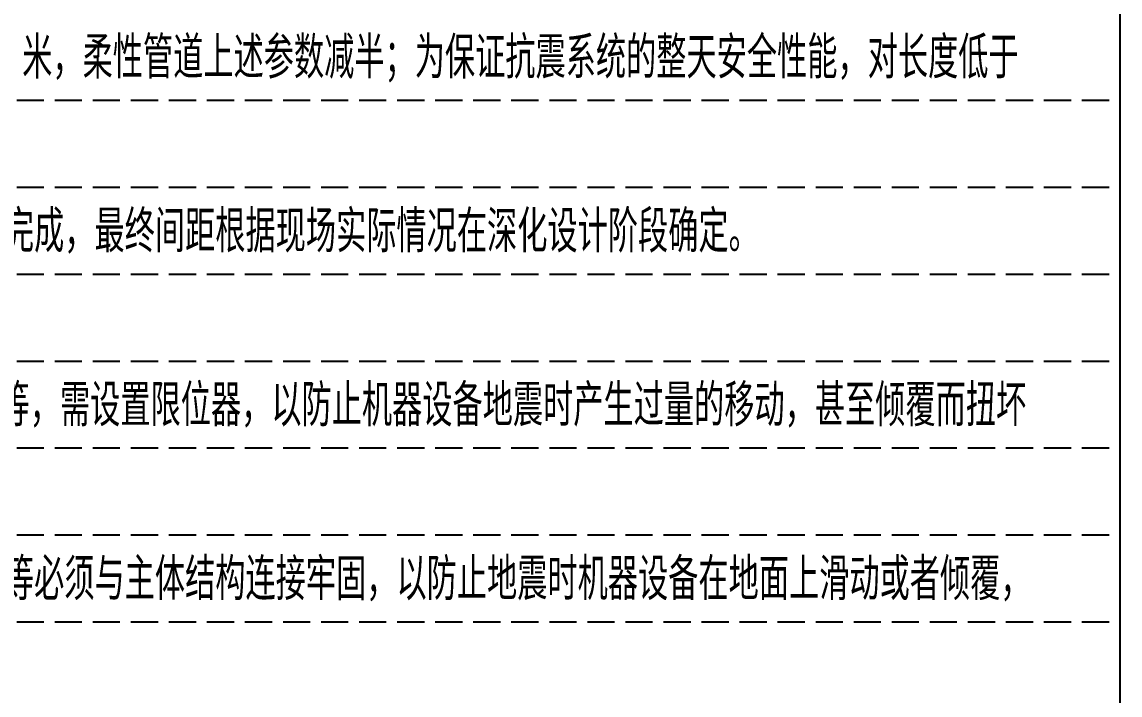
# Model space of a CAD drawing. Extents: x 12300 to 361047, y -1498650 to 1244242.
# Drawn here: x 270345 to 280447, y 114322 to 120517 of the extents above; entities that cross this region are included whole.
import ezdxf

# ---------------------------------------------------------------- set-up
doc = ezdxf.new("R2010")
doc.units = 0
doc.header["$LTSCALE"] = 1000
doc.header["$MEASUREMENT"] = 0
doc.linetypes.add('DASH', pattern=[0.35, 0.25, -0.1])
doc.layers.add('TEXT', color=3, linetype='CONTINUOUS')
doc.styles.get("Standard").update_dxf_attribs({"font": 'GBENOR', "bigfont": 'GBCBIG'})

msp = doc.modelspace()

# ---------------------------------------------------------------- linework, layer by layer
at = {"layer": 'TEXT', "color": 3}
msp.add_line((280446.8, 87796.1), (280446.8, 125796.1), dxfattribs=at)
msp.add_line((280446.8, 87796.1), (280446.8, 125796.1), dxfattribs=at)
at = {"layer": 'TEXT', "color": 3, "linetype": 'DASH'}
for p, q in [((233546.8, 119796.1), (280446.8, 119796.1)), ((233546.8, 118996.1), (280446.8, 118996.1)), ((233546.8, 118196.1), (280446.8, 118196.1)), ((233546.8, 117396.1), (280446.8, 117396.1)), ((233546.8, 116596.1), (280446.8, 116596.1)), ((233546.8, 115796.1), (280446.8, 115796.1)), ((233546.8, 114996.1), (280446.8, 114996.1))]:
    msp.add_line(p, q, dxfattribs=at)

# ---------------------------------------------------------------- texts
at = {"layer": 'TEXT', "color": 3}
for s, p in [('米，柔性管道上述参数减半；为保证抗震系统的整天安全性能，对长度低于', (270347.1, 119996.1)), ('）具体深化设计由业主选择专业公司完成，最终间距根据现场实际情况在深化设计阶段确定。', (265734.3, 118396.1)), ('）已设防震基础的机器设备，如水泵等，需设置限位器，以防止机器设备地震时产生过量的移动，甚至倾覆而扭坏', (265694.3, 116796.1)), ('）未设防震基础的机器设备，如水箱等必须与主体结构连接牢固，以防止地震时机器设备在地面上滑动或者倾覆，', (265734.3, 115196.1))]:
    msp.add_text(s, height=385.816, dxfattribs=at).set_placement(p)

doc.saveas('drawing.dxf')
